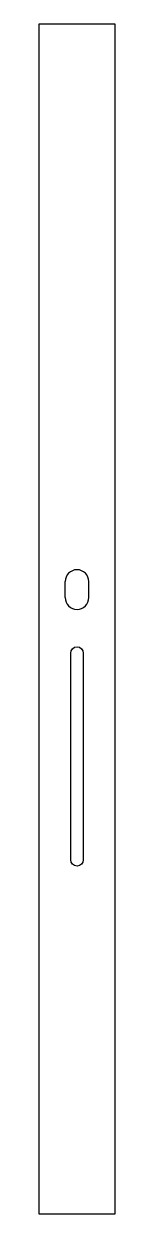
# Model space of a CAD drawing. Extents: x 0 to 48, y -749 to 0.
import ezdxf

# ---------------------------------------------------------------- set-up
doc = ezdxf.new("R2010")
doc.units = 0
doc.layers.get('0').update_dxf_attribs({"linetype": 'CONTINUOUS'})

msp = doc.modelspace()

# ---------------------------------------------------------------- linework, layer by layer
for p, q in [((16.5, -361), (16.5, -351)), ((31.5, -361), (31.5, -351))]:
    msp.add_line(p, q)
msp.add_lwpolyline([(0, 0), (48, 0), (48, -749), (0, -749)], close=True)
msp.add_lwpolyline([(20, -526), (20, -396, -1), (28, -396), (28, -526, -1)], format="xyb", close=True)
for centre, start, end in [((24, -351), 0, 180), ((24, -361), 180, 0)]:
    msp.add_arc(centre, 7.5, start, end)

doc.saveas('drawing.dxf')
